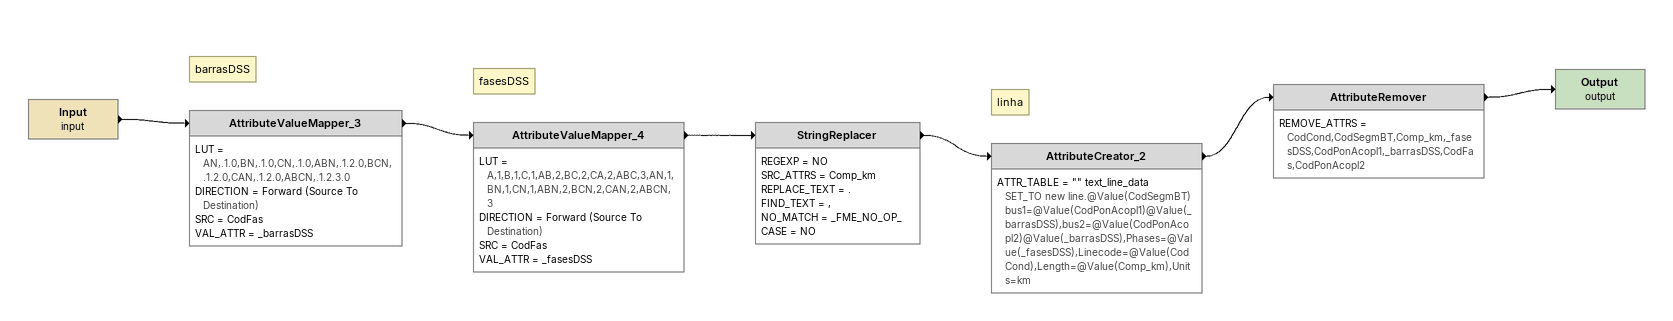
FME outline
Input (input)
    -> AttributeValueMapper_3
Note: barrasDSS
AttributeValueMapper_3
    LUT = AN,.1.0,BN,.1.0,CN,.1.0,ABN,.1.2.0,BCN,.1.2.0,CAN,.1.2.0,ABCN,.1.2.3.0
    DIRECTION = Forward (Source To Destination)
    SRC = CodFas
    VAL_ATTR = _barrasDSS
    -> AttributeValueMapper_4
Note: fasesDSS
AttributeValueMapper_4
    LUT = A,1,B,1,C,1,AB,2,BC,2,CA,2,ABC,3,AN,1,BN,1,CN,1,ABN,2,BCN,2,CAN,2,ABCN,3
    DIRECTION = Forward (Source To Destination)
    SRC = CodFas
    VAL_ATTR = _fasesDSS
    -> StringReplacer
StringReplacer
    REGEXP = NO
    SRC_ATTRS = Comp_km
    REPLACE_TEXT = .
    FIND_TEXT = ,
    NO_MATCH = _FME_NO_OP_
    CASE = NO
    -> AttributeCreator_2
Note: linha
AttributeCreator_2
    ATTR_TABLE = "" text_line_data SET_TO new line.@Value(CodSegmBT) bus1=@Value(CodPonAcopl1)@Value(_barrasDSS),bus2=@Value(CodPonAcopl2)@Value(_barrasDSS),Phases=@Value(_fasesDSS),Linecode=@Value(CodCond),Length=@Value(Comp_km),Units=km
    -> AttributeRemover
AttributeRemover
    REMOVE_ATTRS = CodCond,CodSegmBT,Comp_km,_fasesDSS,CodPonAcopl1,_barrasDSS,CodFas,CodPonAcopl2
    -> Output (output)
Output (output)
